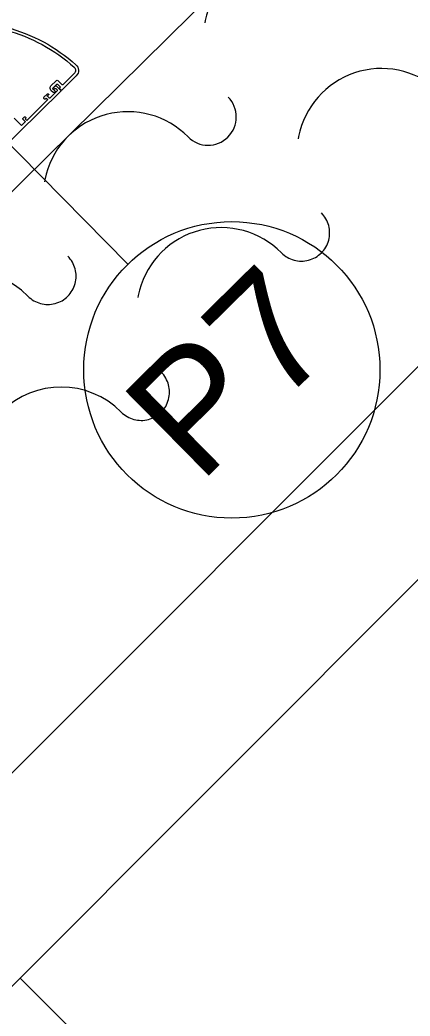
# Model space of a CAD drawing. Header units: centimetres. Extents: x 118932 to 154602, y -32682 to -23521.
# Drawn here: x 137780.3 to 137806.6, y -25566.1 to -25498.9 of the extents above; entities that cross this region are included whole.
import ezdxf

# ---------------------------------------------------------------- set-up
doc = ezdxf.new("R2010")
doc.units = ezdxf.units.CM
doc.header["$LTSCALE"] = 50
doc.header["$MEASUREMENT"] = 0
doc.linetypes.add('HIDDEN', pattern=[0.375, 0.25, -0.125])
for name, color, linetype, lineweight, true_color in [('GEN_02_TF_Mobilya', 7, 'Continuous', 5, 0x745e3d), ('GEN_02_TF_Pencere', 7, 'Continuous', 9, 0x6093ac), ('GEN_05_ML_Alçıpan_giydirme', 7, 'Continuous', 18, 0x7ebab5), ('GEN_05_ML_Mermer', 7, 'Continuous', 9, 0x9d8692)]:
    doc.layers.add(name, color=color, linetype=linetype, lineweight=lineweight, true_color=true_color)
doc.styles.add('ARIAL', font='arial.ttf')

# ---------------------------------------------------------------- blocks, each defined once
blk = doc.blocks.new('P7_')
at = {"layer": 'GEN_02_TF_Pencere'}
blk.add_line((163386.215, -16188.826, 0), (163386.215, -16138.823, 0), dxfattribs=at)
at = {"layer": 'GEN_02_TF_Pencere', "extrusion": (0, 0, -1)}
for p, q in [((163387.665, -16177.123, 0), (163387.665, -16176.423, 0)), ((163388.015, -16177.123, 0), (163387.665, -16177.123, 0)), ((163388.045, -16176.883, 0), (163388.045, -16177.093, 0)), ((163388.235, -16176.853, 0), (163388.075, -16176.853, 0)), ((163388.165, -16177.123, 0), (163388.165, -16176.973, 0)), ((163388.165, -16176.973, 0), (163388.235, -16176.973, 0)), ((163390.165, -16177.124, 0), (163388.165, -16177.123, 0)), ((163388.265, -16176.943, 0), (163388.265, -16176.883, 0)), ((163390.035, -16176.874, 0), (163390.035, -16176.944, 0)), ((163390.065, -16176.974, 0), (163390.165, -16176.974, 0)), ((163390.395, -16176.825, 0), (163390.085, -16176.824, 0)), ((163390.165, -16176.974, 0), (163390.165, -16177.124, 0)), ((163390.305, -16177.095, 0), (163390.305, -16176.975, 0)), ((163390.355, -16176.925, 0), (163390.435, -16176.925, 0)), ((163391.025, -16177.145, 0), (163390.355, -16177.145, 0)), ((163390.752, -16177.005, 0), (163390.752, -16176.856, 0)), ((163390.915, -16176.895, 0), (163390.915, -16177.066, 0)), ((163390.945, -16176.925, 0), (163391.025, -16176.925, 0)), ((163390.962, -16176.606, 0), (163391.455, -16176.606, 0)), ((163391.185, -16176.825, 0), (163390.985, -16176.825, 0)), ((163391.325, -16176.806, 0), (163390.99, -16176.806, 0)), ((163391.075, -16176.975, 0), (163391.075, -16177.095, 0)), ((163391.215, -16177.295, 0), (163391.215, -16176.855, 0)), ((163391.285, -16177.125, 0), (163391.325, -16177.125, 0)), ((163391.355, -16177.095, 0), (163391.355, -16176.836, 0)), ((163391.555, -16176.706, 0), (163391.555, -16177.095, 0)), ((163391.585, -16177.125, 0), (163392.666, -16177.125, 0)), ((163383.245, -16177.32, 0), (163391.185, -16177.325, 0)), ((163391.255, -16177.295, 0), (163391.255, -16177.155, 0)), ((163392.666, -16177.325, 0), (163391.285, -16177.325, 0))]:
    blk.add_line(p, q, dxfattribs=at)
at = {"layer": 'GEN_02_TF_Pencere'}
blk.add_circle((163386.215, -16198.826, 0), 10, dxfattribs=at)
at = {"layer": 'GEN_02_TF_Pencere', "extrusion": (0, 0, -1)}
for centre, radius, start, end in [((-163381.836, -16177.48, 0), 11.35, 149.28963, 176.44968), ((-163381.836, -16177.48, 0), 11.15, 149.29706, 176.61144), ((-163388.015, -16177.093, 0), 0.03, 180.03281, 270.03289), ((-163388.075, -16176.883, 0), 0.03, 0.0329, 90.03299), ((-163388.235, -16176.883, 0), 0.03, 90.0329, 180.03299), ((-163388.235, -16176.943, 0), 0.03, 180.03281, 270.03289), ((-163390.085, -16176.874, 0), 0.05, 0.03284, 90.03293), ((-163390.065, -16176.944, 0), 0.03, 270.03281, 0.03289), ((-163390.355, -16176.975, 0), 0.05, 0.03284, 90.03293), ((-163390.355, -16177.095, 0), 0.05, 270.03284, 0.03293), ((-163390.395, -16176.895, 0), 0.07, 90.03286, 180.03295), ((-163390.435, -16176.895, 0), 0.03, 180.0329, 270.03299), ((-163391.006, -16176.856, 0), 0.254, 0.15818, 80.04094), ((-163390.852, -16177.005, 0), 0.1, 241.2651, 0.02568), ((-163390.885, -16177.066, 0), 0.03, 179.99985, 241.29067), ((-163391.006, -16176.895, 0), 0.0907, 0.1582, 80.04095), ((-163390.985, -16176.895, 0), 0.07, 0.03282, 90.03291), ((-163390.945, -16176.895, 0), 0.03, 270.0329, 0.03299), ((-163391.025, -16176.975, 0), 0.05, 90.03285, 180.03293), ((-163391.025, -16177.095, 0), 0.05, 180.03285, 270.03293), ((-163391.185, -16176.855, 0), 0.03, 90.0329, 180.03299), ((-163391.285, -16177.155, 0), 0.03, 359.99996, 90.00004), ((-163391.325, -16176.836, 0), 0.03, 89.99996, 180.00004), ((-163391.325, -16177.095, 0), 0.03, 179.99996, 270.00004), ((-163391.455, -16176.706, 0), 0.1, 89.99996, 180.00004), ((-163391.585, -16177.095, 0), 0.03, 269.99996, 0.00004), ((-163392.666, -16176.825, 0), 0.5, 174.47873, 269.99998), ((-163392.666, -16176.825, 0), 0.3, 179.17877, 270.00002), ((-163391.185, -16177.295, 0), 0.03, 225.03293, 270.03285), ((-163391.185, -16177.295, 0), 0.03, 180.03305, 225.03297), ((-163391.285, -16177.295, 0), 0.03, 269.99996, 0.00004)]:
    blk.add_arc(centre, radius, start, end, dxfattribs=at)
at = {"layer": 'GEN_05_ML_Mermer', "elevation": 0}
blk.add_lwpolyline([(163483.715, -16179.824), (163288.715, -16179.824), (163288.715, -16161.825), (163483.715, -16161.825)], close=True, dxfattribs=at)
at = {"layer": 'GEN_02_TF_Pencere', "lineweight": 30, "transparency": 33554687, "style": 'ARIAL'}
blk.add_text('P7', height=8, dxfattribs=at).set_placement((163379.182, -16202.809, 0))
blk = doc.blocks.new('DOGRAMA LEVEL 0 E BLOK')
at = {"layer": 'GEN_05_ML_Alçıpan_giydirme', "color": 1, "rotation": 44.89300344918647}
blk.add_blockref('P7_', (-127478.778, -103170.841, 0), dxfattribs=at)
blk = doc.blocks.new('UP-456_Sofa_250x75')
at = {"layer": 'GEN_02_TF_Mobilya'}
for p, q in [((-249.609, 2.121), (-72.832, 178.898)), ((-72.832, 164.529), (-235.467, 1.895)), ((-72.832, 72.832), (-118.681, 118.681))]:
    blk.add_line(p, q, dxfattribs=at)
blk = doc.blocks.new('PPBamako_SuiteC_TefrisPlan')
at = {"xscale": -1.000000000000007, "rotation": 90}
blk.add_blockref('UP-456_Sofa_250x75', (-508.577, -567.89), dxfattribs=at)
at = {"layer": 'GEN_02_TF_Mobilya', "linetype": 'HIDDEN'}
for points in [[(-594.29, -371.006, 1), (-602.398, -379.062, -1), (-605.1, -381.748, 1), (-613.208, -389.804, -1), (-615.911, -392.49, 1.001962), (-624.024, -400.541, -1.001962), (-626.721, -403.232, 1), (-634.829, -411.288, -1), (-637.532, -413.974, 1), (-645.64, -422.03, -1), (-648.342, -424.716, 0.9832), (-656.486, -432.749, -1.038091), (-659.081, -435.535, 1), (-667.179, -443.602, -1), (-669.878, -446.291, 1), (-677.975, -454.358, -1), (-680.674, -457.047, 1), (-688.771, -465.114, -1)], [(-598.797, -389.566, 1), (-606.905, -397.622, -1), (-609.607, -400.308, 1.001962), (-617.72, -408.359, -1.001962), (-620.418, -411.05, 1), (-628.526, -419.106, -1), (-631.228, -421.792, 1), (-639.336, -429.848, -1), (-642.039, -432.534, 0.9832), (-650.183, -440.567, -1.038091), (-652.778, -443.353, 1), (-660.875, -451.42, -1), (-663.574, -454.109, 1), (-671.671, -462.176, -1), (-674.37, -464.865, 1), (-682.468, -472.932, -1)]]:
    blk.add_lwpolyline(points, format="xyb", dxfattribs=at)

msp = doc.modelspace()

# ---------------------------------------------------------------- block references
at = {"rotation": 359.6887739338809}
msp.add_blockref('DOGRAMA LEVEL 0 E BLOK', (138089.785, -26193.192), dxfattribs=at)

# ---------------------------------------------------------------- next in the draw order: block references
at = {"color": 1}
msp.add_blockref('PPBamako_SuiteC_TefrisPlan', (138407.536, -25114.331, 0), dxfattribs=at)

doc.saveas('drawing.dxf')
